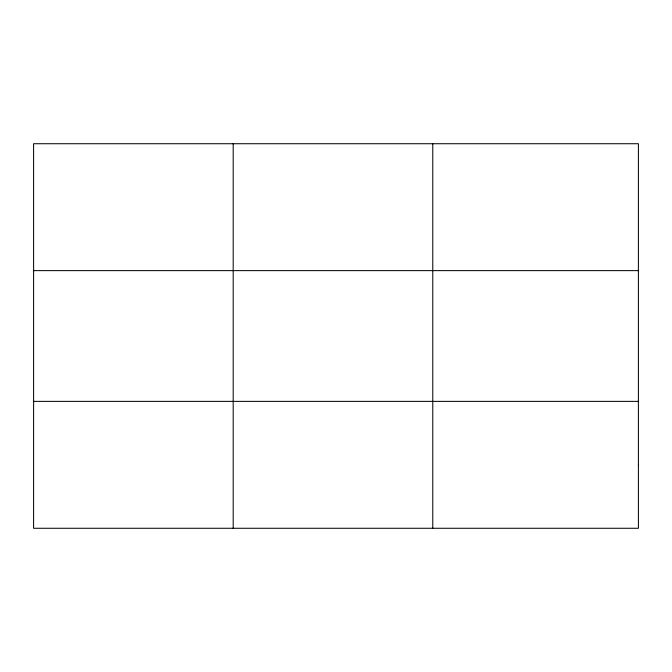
<?xml version="1.0" encoding="UTF-8"?>
<svg xmlns="http://www.w3.org/2000/svg" width="672" height="672" viewBox="0 0 672 672"><rect width="100%" height="100%" fill="white"/><g stroke="black" fill="none" stroke-linecap="round" stroke-linejoin="round"><path stroke-width="1.01" d="M233.184 528.276L233.184 143.724M432.768 528.276L432.768 143.724M33.6 270.623L638.4 270.623M33.6 401.377L638.4 401.377M638.4 464.822L638.4 528.276L33.6 528.276L33.6 143.724L638.4 143.724L638.4 464.822"/></g></svg>
